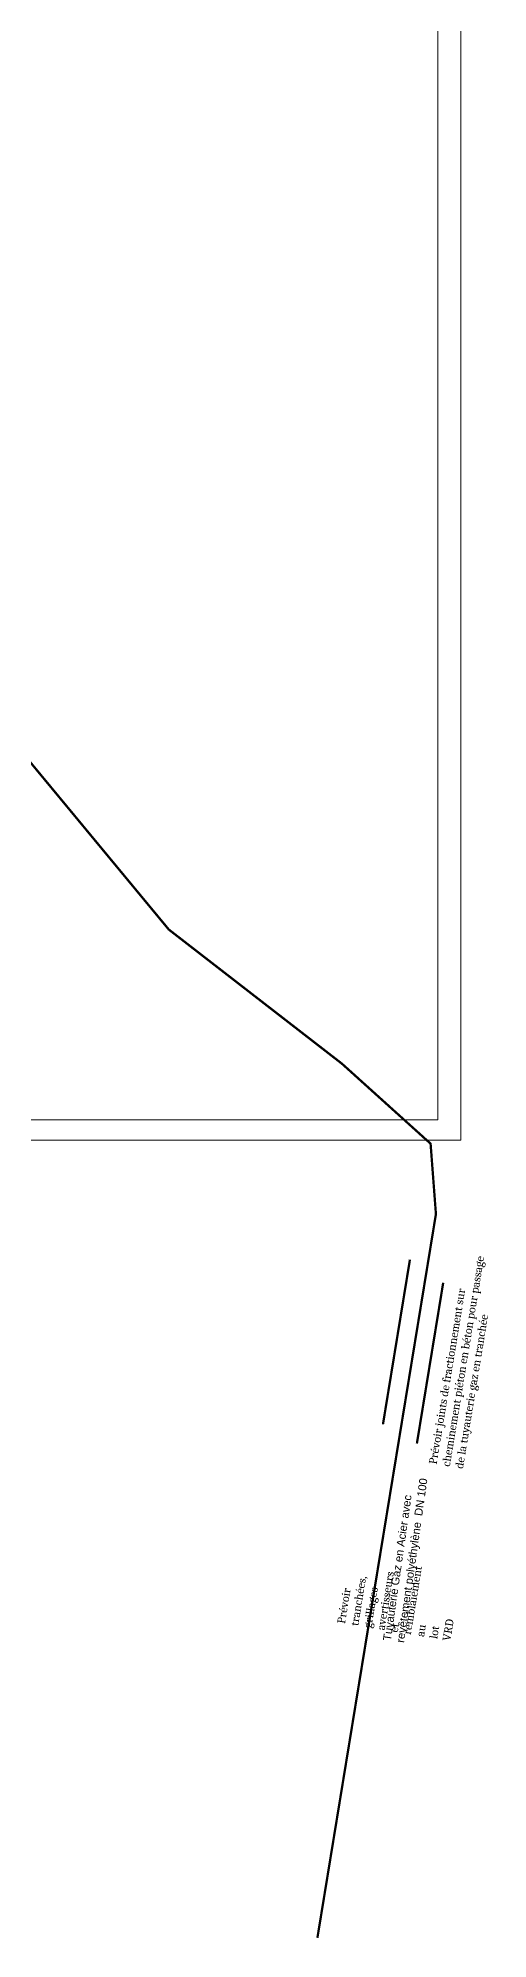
# Model space of a CAD drawing. Header units: centimetres. Extents: x 1724 to 19617, y -6503 to 8072.
# Drawn here: x 13273 to 14060, y -519 to 2807 of the extents above; entities that cross this region are included whole.
import ezdxf

# ---------------------------------------------------------------- set-up
doc = ezdxf.new("R2010")
doc.units = ezdxf.units.CM
doc.linetypes.add('prlm_gaz', pattern=[36, 24, -3, 0, -3, 0, -3, 0, -3])
doc.layers.add('prlm-MOD', color=64, linetype='Continuous')
doc.layers.add('prlm-MOD-PB', color=123, linetype='Continuous')
doc.layers.add('prlm-ZCARTOUCHE', color=181, linetype='Continuous', lineweight=13)
doc.styles.add('prlm-eau-ef', font='ariblk.ttf', dxfattribs={"height": 18})
doc.styles.add('prlm-mod', font='cambriaz.ttf', dxfattribs={"height": 18})

msp = doc.modelspace()

# ---------------------------------------------------------------- linework, layer by layer
at = {"layer": 'prlm-MOD', "ltscale": 0.8, "const_width": 4}
for points in [[(13876.103, 381.704), (13923.251, 669.729)], [(13935.415, 348.047), (13981.458, 629.324)]]:
    msp.add_lwpolyline(points, dxfattribs=at)
at = {"layer": 'prlm-MOD-PB', "color": 1, "ltscale": 0.8, "const_width": 4}
msp.add_lwpolyline([(13761.483, -516.515), (13968.712, 749.459), (13959.38, 872.606), (13804.434, 1012.432), (13501.663, 1247.126), (13247.482, 1554.313), (13061.378, 1960.662), (12968.696, 2271.768), (12944.756, 2600.055), (12959.986, 3665.064), (12897.821, 3950.03), (12830.457, 4130.454), (12720.551, 4328.503), (12567.536, 4529.698), (12430.971, 4881.092), (12384.356, 5226.777), (12413.824, 5469.256)], dxfattribs=at)
at = {"layer": 'prlm-ZCARTOUCHE'}
for points in [[(1732.891, 6131.57), (14012.17, 6131.57), (14012.17, 878.498), (1732.891, 878.498)], [(1754.341, 6101.831), (13971.838, 6101.831), (13971.838, 914.315), (1754.341, 914.315)]]:
    msp.add_lwpolyline(points, close=True, dxfattribs=at)

# ---------------------------------------------------------------- texts
at = {"layer": 'prlm-MOD', "insert": (13956.077, 313.104), "char_height": 14, "width": 388.15832, "attachment_point": 1, "rotation": 80.703601, "style": 'prlm-mod'}
msp.add_mtext('Prévoir joints de fractionnement sur cheminement piéton en béton pour passage de la tuyauterie gaz en tranchée', dxfattribs=at)
at = {"layer": 'prlm-MOD-PB', "color": 1, "linetype": 'prlm_gaz', "ltscale": 0.8, "insert": (13875.963, 4.233), "char_height": 14, "width": 350.73765, "attachment_point": 1, "rotation": 81.857415, "style": 'prlm-eau-ef'}
msp.add_mtext('\\pt182;{\\fArial|b0|i0|c0|p34;Tuyauterie Gaz en Acier avec revêtement polyéthylène  DN 100}', dxfattribs=at)
at = {"layer": 'prlm-MOD-PB', "color": 20, "insert": (13795.843, 34.319), "char_height": 14, "width": 1.3263, "attachment_point": 1, "rotation": 80.703601, "style": 'prlm-mod'}
msp.add_mtext('Prévoir tranchées, grillages avertisseurs\\Pet remblaiement au lot VRD', dxfattribs=at)

doc.saveas('drawing.dxf')
